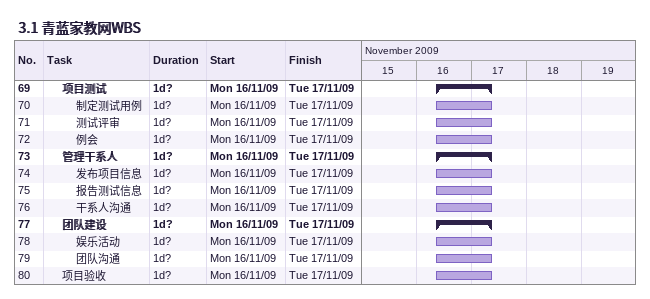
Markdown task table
3.1 青蓝家教网WBS

| ID | Level | Task | Duration | Start | Finish |
|---|---|---|---|---|---|
| 69 | 2 | **项目测试** | 1d? | 2009-11-16 | 2009-11-17 |
| 70 | 3 | 制定测试用例 | 1d? | 2009-11-16 | 2009-11-17 |
| 71 | 3 | 测试评审 | 1d? | 2009-11-16 | 2009-11-17 |
| 72 | 3 | 例会 | 1d? | 2009-11-16 | 2009-11-17 |
| 73 | 2 | **管理干系人** | 1d? | 2009-11-16 | 2009-11-17 |
| 74 | 3 | 发布项目信息 | 1d? | 2009-11-16 | 2009-11-17 |
| 75 | 3 | 报告测试信息 | 1d? | 2009-11-16 | 2009-11-17 |
| 76 | 3 | 干系人沟通 | 1d? | 2009-11-16 | 2009-11-17 |
| 77 | 2 | **团队建设** | 1d? | 2009-11-16 | 2009-11-17 |
| 78 | 3 | 娱乐活动 | 1d? | 2009-11-16 | 2009-11-17 |
| 79 | 3 | 团队沟通 | 1d? | 2009-11-16 | 2009-11-17 |
| 80 | 2 | 项目验收 | 1d? | 2009-11-16 | 2009-11-17 |
